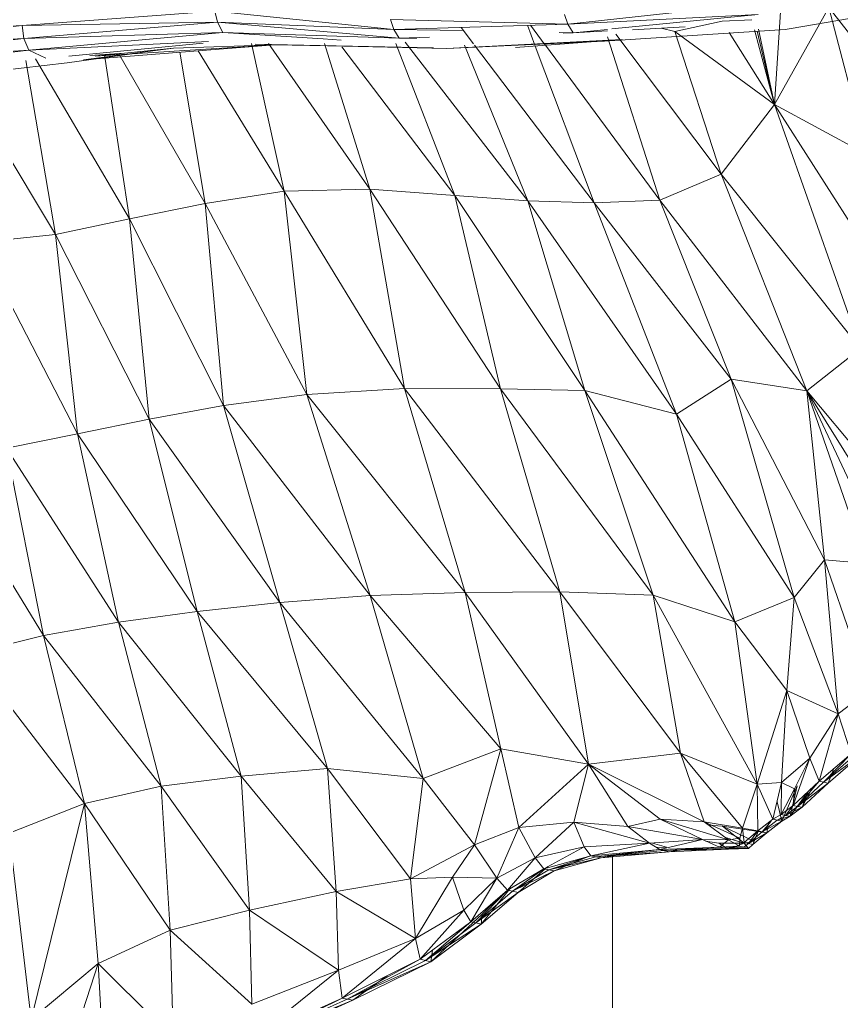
# Model space of a CAD drawing. Header units: millimetres. Extents: x -8591 to 7092, y -1621 to 14390.
# Drawn here: x -4082.4 to -3985.9, y 2464.1 to 2579.4 of the extents above; entities that cross this region are included whole.
import ezdxf

# ---------------------------------------------------------------- set-up
doc = ezdxf.new("R2010")
doc.units = ezdxf.units.MM
doc.layers.add('G-IMPT', color=8, linetype='Continuous', lineweight=9)
doc.layers.add('I-FURN', color=30, linetype='Continuous', lineweight=9)

# ---------------------------------------------------------------- blocks, each defined once
blk = doc.blocks.new('Couch_-_Soft_Bench_Berto_Salotti_9473_0001 - Couch_-_Soft_Bench_Berto_Salotti_9473_0001-449050-Begane grond')
at = {"layer": 'I-FURN'}
blk.add_line((635.44, -2275), (919.7, -2275), dxfattribs=at)
blk = doc.blocks.new('Artificial banana plant 1500mm - Family 4__C1-728657-Begane grond')
at = {"layer": 'G-IMPT'}
for p, q in [((416.68, -75.6), (394.75, -77.99)), ((416.68, -75.6), (394.75, -77.99)), ((419.03, -87.43), (425.43, -76.05)), ((419.03, -87.43), (425.43, -76.05)), ((429.92, -93.34), (425.43, -76.05)), ((429.92, -93.34), (425.43, -76.05)), ((425.43, -76.05), (439.68, -94.22)), ((425.43, -76.05), (439.68, -94.22)), ((330.63, -78.16), (353.29, -76.46)), ((330.63, -78.16), (353.29, -76.46)), ((353.58, -77.78), (353.29, -76.46)), ((353.58, -77.78), (353.29, -76.46)), ((353.29, -76.46), (374.29, -78.61)), ((353.29, -76.46), (374.29, -78.61)), ((394.37, -76.88), (394.75, -77.99)), ((394.37, -76.88), (394.75, -77.99)), ((394.75, -77.99), (417.12, -76.86)), ((394.75, -77.99), (417.12, -76.86)), ((399.92, -78.56), (417.12, -76.86)), ((399.92, -78.56), (417.12, -76.86)), ((419.03, -87.43), (419.74, -76.54)), ((419.03, -87.43), (419.74, -76.54)), ((430.48, -76.89), (420.76, -78.54)), ((430.48, -76.89), (420.76, -78.54)), ((306.93, -80.86), (330.63, -78.16)), ((306.93, -80.86), (330.63, -78.16)), ((308.16, -79.31), (330.63, -78.16)), ((308.16, -79.31), (330.63, -78.16)), ((330.63, -78.16), (353.58, -77.78)), ((330.63, -78.16), (353.58, -77.78)), ((330.84, -79.67), (330.63, -78.16)), ((330.84, -79.67), (330.63, -78.16)), ((330.84, -79.67), (353.58, -77.78)), ((330.84, -79.67), (353.58, -77.78)), ((354.2, -78.98), (353.58, -77.78)), ((354.2, -78.98), (353.58, -77.78)), ((353.58, -77.78), (374.95, -79.65)), ((353.58, -77.78), (374.95, -79.65)), ((353.58, -77.78), (374.29, -78.61)), ((353.58, -77.78), (374.29, -78.61)), ((374.29, -78.61), (373.93, -77.45)), ((374.29, -78.61), (373.93, -77.45)), ((373.93, -77.45), (394.75, -77.99)), ((373.93, -77.45), (394.75, -77.99)), ((374.29, -78.61), (394.75, -77.99)), ((374.29, -78.61), (394.75, -77.99)), ((383.67, -80.3), (382.21, -78.37)), ((383.67, -80.3), (382.21, -78.37)), ((390.88, -80.46), (390, -78.13)), ((390.88, -80.46), (390, -78.13)), ((392.11, -80.46), (390.38, -78.12)), ((392.11, -80.46), (390.38, -78.12)), ((395.4, -79), (394.75, -77.99)), ((395.4, -79), (394.75, -77.99)), ((402.36, -78.65), (408.55, -78.33)), ((402.36, -78.65), (408.55, -78.33)), ((412.9, -77.65), (407.34, -78.86)), ((412.9, -77.65), (407.34, -78.86)), ((416.36, -77.49), (412.9, -77.65)), ((416.36, -77.49), (412.9, -77.65)), ((330.84, -79.67), (354.2, -78.98)), ((330.84, -79.67), (354.2, -78.98)), ((331.43, -81.06), (354.2, -78.98)), ((331.43, -81.06), (354.2, -78.98)), ((354.2, -78.98), (365.99, -79.74)), ((354.2, -78.98), (365.99, -79.74)), ((354.2, -78.98), (374.95, -79.65)), ((354.2, -78.98), (374.95, -79.65)), ((374.95, -79.65), (374.29, -78.61)), ((374.95, -79.65), (374.29, -78.61)), ((374.29, -78.61), (382.5, -78.76)), ((374.29, -78.61), (382.5, -78.76)), ((374.95, -79.65), (378.51, -79.53)), ((374.95, -79.65), (378.51, -79.53)), ((393.73, -78.97), (395.4, -79)), ((393.73, -78.97), (395.4, -79)), ((394.21, -79.04), (395.4, -79)), ((394.21, -79.04), (395.4, -79)), ((395.4, -79), (399.42, -78.61)), ((395.4, -79), (399.42, -78.61)), ((395.4, -79), (399.42, -78.8)), ((395.4, -79), (399.42, -78.8)), ((399.06, -79.99), (420.31, -78.61)), ((399.06, -79.99), (420.31, -78.61)), ((399.42, -79.5), (405.55, -98.68)), ((399.42, -79.5), (405.55, -98.68)), ((412.77, -95.62), (400.38, -79.17)), ((412.77, -95.62), (400.38, -79.17)), ((407.34, -78.86), (405.74, -78.47)), ((407.34, -78.86), (405.74, -78.47)), ((419.03, -87.43), (407.34, -78.86)), ((419.03, -87.43), (407.34, -78.86)), ((407.34, -78.86), (412.77, -95.62)), ((407.34, -78.86), (412.77, -95.62)), ((413.73, -78.98), (419.03, -87.43)), ((413.73, -78.98), (419.03, -87.43)), ((416.67, -78.66), (419.03, -87.43)), ((416.67, -78.66), (419.03, -87.43)), ((416.99, -78.82), (419.03, -87.43)), ((416.99, -78.82), (419.03, -87.43)), ((417.17, -78.58), (419.03, -87.43)), ((417.17, -78.58), (419.03, -87.43)), ((420.31, -78.61), (420.76, -78.54)), ((420.31, -78.61), (420.76, -78.54)), ((306.93, -80.86), (330.84, -79.67)), ((306.93, -80.86), (330.84, -79.67)), ((307.18, -82.45), (330.84, -79.67)), ((307.18, -82.45), (330.84, -79.67)), ((331.43, -81.06), (330.84, -79.67)), ((331.43, -81.06), (330.84, -79.67)), ((331.43, -81.06), (352.52, -80.04)), ((331.43, -81.06), (352.52, -80.04)), ((336.1, -81.75), (351.92, -80.24)), ((336.1, -81.75), (351.92, -80.24)), ((337.84, -82.19), (360.29, -80.42)), ((337.84, -82.19), (360.29, -80.42)), ((339.22, -81.74), (360.29, -80.42)), ((339.22, -81.74), (360.29, -80.42)), ((360.29, -80.42), (348.43, -80.82)), ((360.29, -80.42), (348.43, -80.82)), ((357.58, -80.26), (361.43, -97.6)), ((357.58, -80.26), (361.43, -97.6)), ((358, -80.36), (378.95, -80.77)), ((358, -80.36), (378.95, -80.77)), ((358, -80.36), (380.51, -80.85)), ((358, -80.36), (380.51, -80.85)), ((371.47, -97.37), (359.59, -80.26)), ((371.47, -97.37), (359.59, -80.26)), ((360.29, -80.42), (378.95, -80.77)), ((360.29, -80.42), (378.95, -80.77)), ((366.01, -79.74), (368.11, -79.88)), ((366.01, -79.74), (368.11, -79.88)), ((371.47, -97.37), (366.16, -80.25)), ((371.47, -97.37), (366.16, -80.25)), ((381.47, -98.11), (368.18, -80.65)), ((381.47, -98.11), (368.18, -80.65)), ((381.47, -98.11), (374.53, -80.28)), ((381.47, -98.11), (374.53, -80.28)), ((374.95, -79.65), (377, -79.65)), ((374.95, -79.65), (377, -79.65)), ((390.04, -98.75), (375.65, -80.1)), ((390.04, -98.75), (375.65, -80.1)), ((380.51, -80.85), (401.15, -79.8)), ((380.51, -80.85), (399.06, -79.99)), ((380.51, -80.85), (399.06, -79.99)), ((390.04, -98.75), (382.63, -80.46)), ((390.04, -98.75), (382.63, -80.46)), ((397.84, -98.97), (383.79, -80.46)), ((397.84, -98.97), (383.79, -80.46)), ((401.15, -79.8), (388.6, -80.75)), ((397.84, -98.97), (390.92, -80.57)), ((397.84, -98.97), (390.92, -80.57)), ((405.55, -98.68), (392.12, -80.48)), ((405.55, -98.68), (392.12, -80.48)), ((307.18, -82.45), (331.43, -81.06)), ((307.18, -82.45), (331.43, -81.06)), ((307.82, -83.89), (331.43, -81.06)), ((307.82, -83.89), (331.43, -81.06)), ((333.41, -82.01), (331.43, -81.06)), ((333.41, -82.01), (331.43, -81.06)), ((335.92, -82.55), (344.67, -81.34)), ((335.92, -82.55), (344.67, -81.34)), ((337.84, -82.19), (348.43, -80.82)), ((337.84, -82.19), (348.43, -80.82)), ((338.58, -81.66), (342.68, -81.39)), ((338.58, -81.66), (342.68, -81.39)), ((339.22, -81.74), (348.43, -80.82)), ((339.22, -81.74), (348.43, -80.82)), ((343.26, -100.86), (340.3, -81.6)), ((343.26, -100.86), (340.3, -81.6)), ((352.15, -99.05), (341.98, -81.47)), ((352.15, -99.05), (341.98, -81.47)), ((349.15, -81.3), (352.15, -99.05)), ((349.15, -81.3), (352.15, -99.05)), ((361.43, -97.6), (351.31, -81.13)), ((361.43, -97.6), (351.31, -81.13)), ((314.58, -85.02), (335.92, -82.55)), ((314.58, -85.02), (335.92, -82.55)), ((334.56, -102.72), (331.06, -82.26)), ((334.56, -102.72), (331.06, -82.26)), ((343.26, -100.86), (332.2, -82.07)), ((343.26, -100.86), (332.2, -82.07)), ((322.86, -83.28), (334.56, -102.72)), ((322.86, -83.28), (334.56, -102.72)), ((419.03, -87.43), (412.77, -95.62)), ((419.03, -87.43), (412.77, -95.62)), ((419.03, -87.43), (429.14, -116.12)), ((419.03, -87.43), (429.14, -116.12)), ((419.03, -87.43), (437.38, -116.17)), ((419.03, -87.43), (437.38, -116.17)), ((419.03, -87.43), (429.92, -93.34)), ((419.03, -87.43), (429.92, -93.34)), ((412.77, -95.62), (405.55, -98.68)), ((412.77, -95.62), (405.55, -98.68)), ((412.77, -95.62), (429.14, -116.12)), ((412.77, -95.62), (429.14, -116.12)), ((412.77, -95.62), (422.84, -121.07)), ((412.77, -95.62), (422.84, -121.07)), ((361.43, -97.6), (352.15, -99.05)), ((361.43, -97.6), (352.15, -99.05)), ((371.47, -97.37), (361.43, -97.6)), ((371.47, -97.37), (361.43, -97.6)), ((375.55, -120.8), (361.43, -97.6)), ((375.55, -120.8), (361.43, -97.6)), ((361.43, -97.6), (364.09, -121.5)), ((361.43, -97.6), (364.09, -121.5)), ((386.83, -120.85), (371.47, -97.37)), ((386.83, -120.85), (371.47, -97.37)), ((381.47, -98.11), (371.47, -97.37)), ((381.47, -98.11), (371.47, -97.37)), ((371.47, -97.37), (375.55, -120.8)), ((371.47, -97.37), (375.55, -120.8)), ((352.15, -99.05), (343.26, -100.86)), ((352.15, -99.05), (343.26, -100.86)), ((364.09, -121.5), (352.15, -99.05)), ((364.09, -121.5), (352.15, -99.05)), ((354.31, -122.79), (352.15, -99.05)), ((354.31, -122.79), (352.15, -99.05)), ((396.77, -121.04), (381.47, -98.11)), ((396.77, -121.04), (381.47, -98.11)), ((386.83, -120.85), (381.47, -98.11)), ((386.83, -120.85), (381.47, -98.11)), ((390.04, -98.75), (381.47, -98.11)), ((390.04, -98.75), (381.47, -98.11)), ((407.51, -123.83), (390.04, -98.75)), ((407.51, -123.83), (390.04, -98.75)), ((396.77, -121.04), (390.04, -98.75)), ((396.77, -121.04), (390.04, -98.75)), ((397.84, -98.97), (390.04, -98.75)), ((397.84, -98.97), (390.04, -98.75)), ((405.55, -98.68), (397.84, -98.97)), ((405.55, -98.68), (397.84, -98.97)), ((413.93, -119.69), (397.84, -98.97)), ((413.93, -119.69), (397.84, -98.97)), ((407.51, -123.83), (397.84, -98.97)), ((407.51, -123.83), (397.84, -98.97)), ((422.84, -121.07), (405.55, -98.68)), ((422.84, -121.07), (405.55, -98.68)), ((413.93, -119.69), (405.55, -98.68)), ((413.93, -119.69), (405.55, -98.68)), ((343.26, -100.86), (334.56, -102.72)), ((343.26, -100.86), (334.56, -102.72)), ((354.31, -122.79), (343.26, -100.86)), ((354.31, -122.79), (343.26, -100.86)), ((345.56, -124.41), (343.26, -100.86)), ((345.56, -124.41), (343.26, -100.86)), ((325.53, -103.67), (334.56, -102.72)), ((325.53, -103.67), (334.56, -102.72)), ((337.15, -126.14), (325.53, -103.67)), ((337.15, -126.14), (325.53, -103.67)), ((345.56, -124.41), (334.56, -102.72)), ((345.56, -124.41), (334.56, -102.72)), ((337.15, -126.14), (334.56, -102.72)), ((337.15, -126.14), (334.56, -102.72)), ((429.14, -116.12), (422.84, -121.07)), ((429.14, -116.12), (422.84, -121.07)), ((413.93, -119.69), (407.51, -123.83)), ((413.93, -119.69), (407.51, -123.83)), ((424.9, -140.95), (413.93, -119.69)), ((424.9, -140.95), (413.93, -119.69)), ((421.33, -145.34), (413.93, -119.69)), ((421.33, -145.34), (413.93, -119.69)), ((422.84, -121.07), (413.93, -119.69)), ((422.84, -121.07), (413.93, -119.69)), ((375.55, -120.8), (364.09, -121.5)), ((375.55, -120.8), (364.09, -121.5)), ((386.83, -120.85), (375.55, -120.8)), ((386.83, -120.85), (375.55, -120.8)), ((393.83, -144.71), (375.55, -120.8)), ((393.83, -144.71), (375.55, -120.8)), ((375.55, -120.8), (382.69, -144.78)), ((375.55, -120.8), (382.69, -144.78)), ((404.77, -145.09), (386.83, -120.85)), ((404.77, -145.09), (386.83, -120.85)), ((396.77, -121.04), (386.83, -120.85)), ((396.77, -121.04), (386.83, -120.85)), ((386.83, -120.85), (393.83, -144.71)), ((386.83, -120.85), (393.83, -144.71)), ((414.36, -148.2), (396.77, -121.04)), ((414.36, -148.2), (396.77, -121.04)), ((404.77, -145.09), (396.77, -121.04)), ((404.77, -145.09), (396.77, -121.04)), ((407.51, -123.83), (396.77, -121.04)), ((407.51, -123.83), (396.77, -121.04)), ((438.58, -139.99), (422.84, -121.07)), ((438.58, -139.99), (422.84, -121.07)), ((434.62, -140), (422.84, -121.07)), ((434.62, -140), (422.84, -121.07)), ((434.02, -144.89), (422.84, -121.07)), ((434.02, -144.89), (422.84, -121.07)), ((429.86, -141.36), (422.84, -121.07)), ((429.86, -141.36), (422.84, -121.07)), ((424.9, -140.95), (422.84, -121.07)), ((424.9, -140.95), (422.84, -121.07)), ((364.09, -121.5), (354.31, -122.79)), ((364.09, -121.5), (354.31, -122.79)), ((382.69, -144.78), (364.09, -121.5)), ((382.69, -144.78), (364.09, -121.5)), ((371.51, -145.12), (364.09, -121.5)), ((371.51, -145.12), (364.09, -121.5)), ((354.31, -122.79), (345.56, -124.41)), ((354.31, -122.79), (345.56, -124.41)), ((371.51, -145.12), (354.31, -122.79)), ((371.51, -145.12), (354.31, -122.79)), ((360.9, -145.93), (354.31, -122.79)), ((360.9, -145.93), (354.31, -122.79)), ((345.56, -124.41), (337.15, -126.14)), ((345.56, -124.41), (337.15, -126.14)), ((360.9, -145.93), (345.56, -124.41)), ((360.9, -145.93), (345.56, -124.41)), ((351.18, -147.02), (345.56, -124.41)), ((351.18, -147.02), (345.56, -124.41)), ((421.33, -145.34), (407.51, -123.83)), ((421.33, -145.34), (407.51, -123.83)), ((414.36, -148.2), (407.51, -123.83)), ((414.36, -148.2), (407.51, -123.83)), ((337.15, -126.14), (328.81, -127.8)), ((337.15, -126.14), (328.81, -127.8)), ((351.18, -147.02), (337.15, -126.14)), ((351.18, -147.02), (337.15, -126.14)), ((341.97, -148.25), (337.15, -126.14)), ((341.97, -148.25), (337.15, -126.14)), ((341.97, -148.25), (328.81, -127.8)), ((341.97, -148.25), (328.81, -127.8)), ((333.13, -149.84), (328.81, -127.8)), ((333.13, -149.84), (328.81, -127.8)), ((333.13, -149.84), (320.53, -129.16)), ((333.13, -149.84), (320.53, -129.16)), ((424.9, -140.95), (421.33, -145.34)), ((424.9, -140.95), (421.33, -145.34)), ((430.18, -156.23), (424.9, -140.95)), ((430.18, -156.23), (424.9, -140.95)), ((426.51, -159.02), (424.9, -140.95)), ((426.51, -159.02), (424.9, -140.95)), ((429.86, -141.36), (424.9, -140.95)), ((429.86, -141.36), (424.9, -140.95)), ((371.51, -145.12), (360.9, -145.93)), ((371.51, -145.12), (360.9, -145.93)), ((382.69, -144.78), (371.51, -145.12)), ((382.69, -144.78), (371.51, -145.12)), ((386.9, -163.12), (371.51, -145.12)), ((386.9, -163.12), (371.51, -145.12)), ((377.75, -166.64), (371.51, -145.12)), ((377.75, -166.64), (371.51, -145.12)), ((393.83, -144.71), (382.69, -144.78)), ((393.83, -144.71), (382.69, -144.78)), ((397.19, -164.94), (382.69, -144.78)), ((397.19, -164.94), (382.69, -144.78)), ((386.9, -163.12), (382.69, -144.78)), ((386.9, -163.12), (382.69, -144.78)), ((404.77, -145.09), (393.83, -144.71)), ((404.77, -145.09), (393.83, -144.71)), ((408.01, -163.64), (393.83, -144.71)), ((408.01, -163.64), (393.83, -144.71)), ((393.83, -144.71), (397.19, -164.94)), ((393.83, -144.71), (397.19, -164.94)), ((416.99, -167.29), (404.77, -145.09)), ((416.99, -167.29), (404.77, -145.09)), ((414.36, -148.2), (404.77, -145.09)), ((414.36, -148.2), (404.77, -145.09)), ((404.77, -145.09), (408.01, -163.64)), ((404.77, -145.09), (408.01, -163.64)), ((360.9, -145.93), (351.18, -147.02)), ((360.9, -145.93), (351.18, -147.02)), ((377.75, -166.64), (360.9, -145.93)), ((377.75, -166.64), (360.9, -145.93)), ((366.52, -165.44), (360.9, -145.93)), ((366.52, -165.44), (360.9, -145.93)), ((421.33, -145.34), (414.36, -148.2)), ((421.33, -145.34), (414.36, -148.2)), ((421.33, -145.34), (420.49, -156.27)), ((421.33, -145.34), (420.49, -156.27)), ((426.51, -159.02), (421.33, -145.34)), ((426.51, -159.02), (421.33, -145.34)), ((351.18, -147.02), (341.97, -148.25)), ((351.18, -147.02), (341.97, -148.25)), ((366.52, -165.44), (351.18, -147.02)), ((366.52, -165.44), (351.18, -147.02)), ((356.37, -166.35), (351.18, -147.02)), ((356.37, -166.35), (351.18, -147.02)), ((341.97, -148.25), (333.13, -149.84)), ((341.97, -148.25), (333.13, -149.84)), ((356.37, -166.35), (341.97, -148.25)), ((356.37, -166.35), (341.97, -148.25)), ((346.96, -167.53), (341.97, -148.25)), ((346.96, -167.53), (341.97, -148.25)), ((416.99, -167.29), (414.36, -148.2)), ((416.99, -167.29), (414.36, -148.2)), ((420.49, -156.27), (414.36, -148.2)), ((420.49, -156.27), (414.36, -148.2)), ((333.13, -149.84), (324.47, -152)), ((333.13, -149.84), (324.47, -152)), ((346.96, -167.53), (333.13, -149.84)), ((346.96, -167.53), (333.13, -149.84)), ((337.96, -169.57), (333.13, -149.84)), ((337.96, -169.57), (333.13, -149.84)), ((337.96, -169.57), (324.47, -152)), ((337.96, -169.57), (324.47, -152)), ((416.99, -167.29), (420.49, -156.27)), ((416.99, -167.29), (420.49, -156.27)), ((419.88, -167.11), (420.49, -156.27)), ((419.88, -167.11), (420.49, -156.27)), ((426.51, -159.02), (420.49, -156.27)), ((426.51, -159.02), (420.49, -156.27)), ((423.2, -164.22), (420.49, -156.27)), ((423.2, -164.22), (420.49, -156.27)), ((430.18, -156.23), (426.51, -159.02)), ((430.18, -156.23), (426.51, -159.02)), ((426.51, -159.02), (423.2, -164.22)), ((426.51, -159.02), (423.2, -164.22)), ((424.29, -166.95), (426.51, -159.02)), ((424.29, -166.95), (426.51, -159.02)), ((428.04, -163.71), (426.51, -159.02)), ((428.04, -163.71), (426.51, -159.02)), ((386.9, -163.12), (377.75, -166.64)), ((386.9, -163.12), (377.75, -166.64)), ((383.79, -174.42), (386.9, -163.12)), ((383.79, -174.42), (386.9, -163.12)), ((388.98, -172.37), (386.9, -163.12)), ((388.98, -172.37), (386.9, -163.12)), ((397.19, -164.94), (386.9, -163.12)), ((397.19, -164.94), (386.9, -163.12)), ((408.01, -163.64), (397.19, -164.94)), ((408.01, -163.64), (397.19, -164.94)), ((416.99, -167.29), (408.01, -163.64)), ((416.99, -167.29), (408.01, -163.64)), ((415.27, -172.47), (408.01, -163.64)), ((415.27, -172.47), (408.01, -163.64)), ((408.01, -163.64), (410.76, -171.73)), ((408.01, -163.64), (410.76, -171.73)), ((428.04, -163.71), (424.29, -166.95)), ((428.04, -163.71), (424.29, -166.95)), ((428.04, -163.71), (424.8, -167.05)), ((428.04, -163.71), (424.8, -167.05)), ((423.2, -164.22), (419.88, -167.11)), ((423.2, -164.22), (419.88, -167.11)), ((421.25, -169.8), (423.2, -164.22)), ((421.25, -169.8), (423.2, -164.22)), ((423.2, -164.22), (421.37, -167.83)), ((423.2, -164.22), (421.37, -167.83)), ((424.29, -166.95), (423.2, -164.22)), ((424.29, -166.95), (423.2, -164.22)), ((428.56, -163.81), (424.8, -167.05)), ((424.8, -167.05), (428.56, -163.81)), ((424.8, -167.05), (429.11, -163.93)), ((424.8, -167.05), (429.11, -163.93)), ((425.35, -167.16), (429.11, -163.93)), ((425.35, -167.16), (429.11, -163.93)), ((366.52, -165.44), (356.37, -166.35)), ((366.52, -165.44), (356.37, -166.35)), ((376.28, -178.43), (366.52, -165.44)), ((376.28, -178.43), (366.52, -165.44)), ((367.52, -179.89), (366.52, -165.44)), ((367.52, -179.89), (366.52, -165.44)), ((377.75, -166.64), (366.52, -165.44)), ((377.75, -166.64), (366.52, -165.44)), ((388.98, -172.37), (397.19, -164.94)), ((388.98, -172.37), (397.19, -164.94)), ((395.45, -171.74), (397.19, -164.94)), ((395.45, -171.74), (397.19, -164.94)), ((410.76, -171.73), (397.19, -164.94)), ((410.76, -171.73), (397.19, -164.94)), ((405.6, -171.39), (397.19, -164.94)), ((405.6, -171.39), (397.19, -164.94)), ((401.82, -172.27), (397.19, -164.94)), ((401.82, -172.27), (397.19, -164.94)), ((425.35, -167.16), (426.02, -165.45)), ((425.35, -167.16), (426.02, -165.45)), ((356.37, -166.35), (346.96, -167.53)), ((356.37, -166.35), (346.96, -167.53)), ((367.52, -179.89), (356.37, -166.35)), ((367.52, -179.89), (356.37, -166.35)), ((357.33, -182.08), (356.37, -166.35)), ((357.33, -182.08), (356.37, -166.35)), ((376.28, -178.43), (377.75, -166.64)), ((376.28, -178.43), (377.75, -166.64)), ((383.79, -174.42), (377.75, -166.64)), ((383.79, -174.42), (377.75, -166.64)), ((419.88, -167.11), (416.99, -167.29)), ((419.88, -167.11), (416.99, -167.29)), ((418.85, -171.4), (419.88, -167.11)), ((418.85, -171.4), (419.88, -167.11)), ((419.83, -170.85), (419.88, -167.11)), ((419.83, -170.85), (419.88, -167.11)), ((421.37, -167.83), (419.88, -167.11)), ((421.37, -167.83), (419.88, -167.11)), ((424.29, -166.95), (421.25, -169.8)), ((424.29, -166.95), (421.25, -169.8)), ((424.29, -166.95), (421.75, -169.9)), ((424.29, -166.95), (421.75, -169.9)), ((424.8, -167.05), (421.75, -169.9)), ((421.75, -169.9), (424.8, -167.05)), ((421.75, -169.9), (425.35, -167.16)), ((421.75, -169.9), (425.35, -167.16)), ((422.3, -170.01), (425.35, -167.16)), ((422.3, -170.01), (425.35, -167.16)), ((424.8, -167.05), (424.29, -166.95)), ((424.8, -167.05), (424.29, -166.95)), ((425.35, -167.16), (424.8, -167.05)), ((425.35, -167.16), (424.8, -167.05)), ((346.96, -167.53), (337.96, -169.57)), ((346.96, -167.53), (337.96, -169.57)), ((357.33, -182.08), (346.96, -167.53)), ((357.33, -182.08), (346.96, -167.53)), ((348.04, -184.43), (346.96, -167.53)), ((348.04, -184.43), (346.96, -167.53)), ((416.99, -167.29), (415.27, -172.47)), ((416.99, -167.29), (415.27, -172.47)), ((418.85, -171.4), (416.99, -167.29)), ((418.85, -171.4), (416.99, -167.29)), ((417.09, -172.78), (416.99, -167.29)), ((417.09, -172.78), (416.99, -167.29)), ((419.83, -170.85), (421.37, -167.83)), ((419.83, -170.85), (421.37, -167.83)), ((419.9, -171.62), (421.72, -167.49)), ((419.9, -171.62), (421.72, -167.49)), ((420.88, -171.07), (421.72, -167.49)), ((420.88, -171.07), (421.72, -167.49)), ((420.88, -171.07), (423.01, -168.17)), ((420.88, -171.07), (423.01, -168.17)), ((421.25, -169.8), (421.37, -167.83)), ((421.25, -169.8), (421.37, -167.83)), ((422.3, -170.01), (423.48, -167.71)), ((422.3, -170.01), (423.48, -167.71)), ((422.3, -170.01), (423.01, -168.17)), ((422.3, -170.01), (423.01, -168.17)), ((419.9, -171.62), (419.34, -169.35)), ((419.9, -171.62), (419.34, -169.35)), ((337.96, -169.57), (329.12, -173.03)), ((337.96, -169.57), (329.12, -173.03)), ((331.68, -194.94), (337.96, -169.57)), ((331.68, -194.94), (337.96, -169.57)), ((348.04, -184.43), (337.96, -169.57)), ((348.04, -184.43), (337.96, -169.57)), ((339.58, -188.37), (337.96, -169.57)), ((339.58, -188.37), (337.96, -169.57)), ((421.25, -169.8), (419.83, -170.85)), ((421.25, -169.8), (419.83, -170.85)), ((421.25, -169.8), (420.33, -170.96)), ((421.25, -169.8), (420.33, -170.96)), ((421.75, -169.9), (420.33, -170.96)), ((420.33, -170.96), (421.75, -169.9)), ((420.33, -170.96), (422.3, -170.01)), ((420.33, -170.96), (422.3, -170.01)), ((420.88, -171.07), (422.3, -170.01)), ((420.88, -171.07), (422.3, -170.01)), ((421.75, -169.9), (421.25, -169.8)), ((421.75, -169.9), (421.25, -169.8)), ((422.3, -170.01), (421.75, -169.9)), ((422.3, -170.01), (421.75, -169.9)), ((395.45, -171.74), (388.98, -172.37)), ((395.45, -171.74), (388.98, -172.37)), ((390.92, -175.94), (395.45, -171.74)), ((390.92, -175.94), (395.45, -171.74)), ((404.35, -174.24), (395.45, -171.74)), ((404.35, -174.24), (395.45, -171.74)), ((396.69, -174.65), (395.45, -171.74)), ((396.69, -174.65), (395.45, -171.74)), ((401.82, -172.27), (395.45, -171.74)), ((401.82, -172.27), (395.45, -171.74)), ((405.6, -171.39), (401.82, -172.27)), ((405.6, -171.39), (401.82, -172.27)), ((413.65, -173.83), (405.6, -171.39)), ((413.65, -173.83), (405.6, -171.39)), ((410.59, -173.81), (405.6, -171.39)), ((410.59, -173.81), (405.6, -171.39)), ((410.76, -171.73), (405.6, -171.39)), ((410.76, -171.73), (405.6, -171.39)), ((415.27, -172.47), (410.76, -171.73)), ((415.27, -172.47), (410.76, -171.73)), ((414.98, -173.62), (410.76, -171.73)), ((414.98, -173.62), (410.76, -171.73)), ((413.65, -173.83), (410.76, -171.73)), ((413.65, -173.83), (410.76, -171.73)), ((418.85, -171.4), (417.09, -172.78)), ((418.85, -171.4), (417.09, -172.78)), ((419.36, -171.51), (417.6, -172.89)), ((417.6, -172.89), (419.36, -171.51)), ((417.6, -172.89), (419.9, -171.62)), ((417.6, -172.89), (419.9, -171.62)), ((418.65, -171.65), (417.6, -172.89)), ((418.65, -171.65), (417.6, -172.89)), ((418.14, -173.01), (419.9, -171.62)), ((418.14, -173.01), (419.9, -171.62)), ((418.14, -173.01), (418.32, -171.82)), ((418.14, -173.01), (418.32, -171.82)), ((419.83, -170.85), (418.85, -171.4)), ((419.83, -170.85), (418.85, -171.4)), ((419.36, -171.51), (418.85, -171.4)), ((419.36, -171.51), (418.85, -171.4)), ((420.33, -170.96), (419.36, -171.51)), ((419.36, -171.51), (420.33, -170.96)), ((419.36, -171.51), (420.88, -171.07)), ((419.36, -171.51), (420.88, -171.07)), ((419.9, -171.62), (419.36, -171.51)), ((419.9, -171.62), (419.36, -171.51)), ((420.33, -170.96), (419.83, -170.85)), ((420.33, -170.96), (419.83, -170.85)), ((419.9, -171.62), (420.88, -171.07)), ((419.9, -171.62), (420.88, -171.07)), ((420.88, -171.07), (420.33, -170.96)), ((420.88, -171.07), (420.33, -170.96)), ((388.98, -172.37), (383.79, -174.42)), ((388.98, -172.37), (383.79, -174.42)), ((386.42, -178.34), (388.98, -172.37)), ((386.42, -178.34), (388.98, -172.37)), ((390.92, -175.94), (388.98, -172.37)), ((390.92, -175.94), (388.98, -172.37)), ((410.59, -173.81), (401.82, -172.27)), ((410.59, -173.81), (401.82, -172.27)), ((404.35, -174.24), (401.82, -172.27)), ((404.35, -174.24), (401.82, -172.27)), ((411.28, -172.11), (412.93, -172.21)), ((411.28, -172.11), (412.93, -172.21)), ((415.49, -174.24), (412.93, -172.21)), ((415.49, -174.24), (412.93, -172.21)), ((416.6, -173.98), (412.93, -172.21)), ((416.6, -173.98), (412.93, -172.21)), ((417.11, -172.87), (412.93, -172.21)), ((417.11, -172.87), (412.93, -172.21)), ((415.27, -172.47), (414.98, -173.62)), ((415.27, -172.47), (414.98, -173.62)), ((417.09, -172.78), (415.27, -172.47)), ((417.09, -172.78), (415.27, -172.47)), ((415.48, -174.14), (415.27, -172.47)), ((415.48, -174.14), (415.27, -172.47)), ((417.09, -172.78), (415.48, -174.14)), ((417.09, -172.78), (415.48, -174.14)), ((417.09, -172.78), (415.97, -174.25)), ((417.09, -172.78), (415.97, -174.25)), ((417.6, -172.89), (415.97, -174.25)), ((415.97, -174.25), (417.6, -172.89)), ((415.97, -174.25), (418.14, -173.01)), ((415.97, -174.25), (418.14, -173.01)), ((416.51, -174.37), (417.11, -172.87)), ((416.51, -174.37), (417.11, -172.87)), ((416.51, -174.37), (418.14, -173.01)), ((416.51, -174.37), (418.14, -173.01)), ((416.6, -173.98), (417.11, -172.87)), ((416.6, -173.98), (417.11, -172.87)), ((417.6, -172.89), (417.09, -172.78)), ((417.6, -172.89), (417.09, -172.78)), ((418.14, -173.01), (417.11, -172.87)), ((418.14, -173.01), (417.11, -172.87)), ((418.14, -173.01), (417.6, -172.89)), ((418.14, -173.01), (417.6, -172.89)), ((331.68, -194.94), (329.12, -173.03)), ((331.68, -194.94), (329.12, -173.03)), ((410.59, -173.81), (404.35, -174.24)), ((410.59, -173.81), (404.35, -174.24)), ((405.55, -174.98), (410.59, -173.81)), ((405.55, -174.98), (410.59, -173.81)), ((412.58, -174.69), (410.59, -173.81)), ((412.58, -174.69), (410.59, -173.81)), ((413.65, -173.83), (410.59, -173.81)), ((413.65, -173.83), (410.59, -173.81)), ((412.48, -174.24), (410.95, -173.97)), ((412.48, -174.24), (410.95, -173.97)), ((412.58, -174.69), (413.65, -173.83)), ((412.58, -174.69), (413.65, -173.83)), ((415.49, -174.24), (413.29, -173.56)), ((415.49, -174.24), (413.29, -173.56)), ((414.98, -173.62), (413.65, -173.83)), ((414.98, -173.62), (413.65, -173.83)), ((414.93, -174.59), (413.65, -173.83)), ((414.93, -174.59), (413.65, -173.83)), ((414.93, -174.59), (414.98, -173.62)), ((414.93, -174.59), (414.98, -173.62)), ((415.97, -174.25), (415.48, -174.14)), ((415.97, -174.25), (415.48, -174.14)), ((415.49, -174.24), (416.6, -173.98)), ((415.49, -174.24), (416.6, -173.98)), ((383.79, -174.42), (376.28, -178.43)), ((383.79, -174.42), (376.28, -178.43)), ((383.79, -174.42), (381.19, -178.22)), ((383.79, -174.42), (381.19, -178.22)), ((386.42, -178.34), (383.79, -174.42)), ((386.42, -178.34), (383.79, -174.42)), ((396.69, -174.65), (390.92, -175.94)), ((396.69, -174.65), (390.92, -175.94)), ((391.94, -177.22), (396.69, -174.65)), ((391.94, -177.22), (396.69, -174.65)), ((404.35, -174.24), (396.69, -174.65)), ((404.35, -174.24), (396.69, -174.65)), ((397.47, -175.71), (396.69, -174.65)), ((397.47, -175.71), (396.69, -174.65)), ((397.47, -175.71), (404.35, -174.24)), ((397.47, -175.71), (404.35, -174.24)), ((405.55, -174.98), (397.47, -175.71)), ((405.55, -174.98), (397.47, -175.71)), ((405.55, -174.98), (398.04, -175.83)), ((405.55, -174.98), (398.04, -175.83)), ((406.09, -175.1), (398.04, -175.83)), ((398.04, -175.83), (406.09, -175.1)), ((398.04, -175.83), (406.67, -175.23)), ((398.04, -175.83), (406.67, -175.23)), ((398.66, -175.96), (403.45, -175.17)), ((398.66, -175.96), (403.45, -175.17)), ((398.66, -175.96), (406.67, -175.23)), ((398.66, -175.96), (406.67, -175.23)), ((405.55, -174.98), (404.35, -174.24)), ((405.55, -174.98), (404.35, -174.24)), ((406.34, -174.69), (404.71, -174.22)), ((406.34, -174.69), (404.71, -174.22)), ((405.18, -174.75), (406.34, -174.69)), ((405.18, -174.75), (406.34, -174.69)), ((412.58, -174.69), (405.55, -174.98)), ((412.58, -174.69), (405.55, -174.98)), ((406.09, -175.1), (405.55, -174.98)), ((406.09, -175.1), (405.55, -174.98)), ((412.58, -174.69), (406.09, -175.1)), ((412.58, -174.69), (406.09, -175.1)), ((413.09, -174.81), (406.09, -175.1)), ((406.09, -175.1), (413.09, -174.81)), ((406.09, -175.1), (413.64, -174.93)), ((406.09, -175.1), (413.64, -174.93)), ((406.67, -175.23), (406.09, -175.1)), ((406.67, -175.23), (406.09, -175.1)), ((406.67, -175.23), (408.97, -174.84)), ((406.67, -175.23), (408.97, -174.84)), ((406.67, -175.23), (413.64, -174.93)), ((406.67, -175.23), (413.64, -174.93)), ((413.64, -174.93), (412.48, -174.24)), ((413.64, -174.93), (412.48, -174.24)), ((412.48, -174.24), (415.49, -174.24)), ((412.48, -174.24), (415.49, -174.24)), ((414.93, -174.59), (412.58, -174.69)), ((414.93, -174.59), (412.58, -174.69)), ((413.09, -174.81), (412.58, -174.69)), ((413.09, -174.81), (412.58, -174.69)), ((414.93, -174.59), (413.09, -174.81)), ((414.93, -174.59), (413.09, -174.81)), ((415.43, -174.71), (413.09, -174.81)), ((413.09, -174.81), (415.43, -174.71)), ((413.64, -174.93), (413.09, -174.81)), ((413.64, -174.93), (413.09, -174.81)), ((413.09, -174.81), (415.97, -174.83)), ((413.09, -174.81), (415.97, -174.83)), ((413.64, -174.93), (415.49, -174.24)), ((413.64, -174.93), (415.49, -174.24)), ((413.64, -174.93), (415.97, -174.83)), ((413.64, -174.93), (415.97, -174.83)), ((415.43, -174.71), (414.93, -174.59)), ((415.43, -174.71), (414.93, -174.59)), ((415.97, -174.25), (415.43, -174.71)), ((415.43, -174.71), (415.97, -174.25)), ((415.97, -174.83), (415.43, -174.71)), ((415.97, -174.83), (415.43, -174.71)), ((415.97, -174.83), (415.49, -174.24)), ((415.97, -174.83), (415.49, -174.24)), ((416.51, -174.37), (415.97, -174.25)), ((416.51, -174.37), (415.97, -174.25)), ((415.97, -174.83), (416.51, -174.37)), ((415.97, -174.83), (416.51, -174.37)), ((390.92, -175.94), (386.42, -178.34)), ((390.92, -175.94), (386.42, -178.34)), ((387.67, -179.75), (390.92, -175.94)), ((387.67, -179.75), (390.92, -175.94)), ((391.94, -177.22), (390.92, -175.94)), ((391.94, -177.22), (390.92, -175.94)), ((397.47, -175.71), (391.94, -177.22)), ((397.47, -175.71), (391.94, -177.22)), ((397.47, -175.71), (392.53, -177.35)), ((397.47, -175.71), (392.53, -177.35)), ((398.04, -175.83), (392.53, -177.35)), ((392.53, -177.35), (398.04, -175.83)), ((392.53, -177.35), (398.66, -175.96)), ((392.53, -177.35), (398.66, -175.96)), ((393.16, -177.48), (397.47, -175.66)), ((393.16, -177.48), (397.47, -175.66)), ((393.16, -177.48), (398.66, -175.96)), ((393.16, -177.48), (398.66, -175.96)), ((398.04, -175.83), (397.47, -175.71)), ((398.04, -175.83), (397.47, -175.71)), ((398.66, -175.96), (398.04, -175.83)), ((398.66, -175.96), (398.04, -175.83)), ((391.94, -177.22), (387.67, -179.75)), ((391.94, -177.22), (387.67, -179.75)), ((391.94, -177.22), (388.26, -179.88)), ((391.94, -177.22), (388.26, -179.88)), ((392.53, -177.35), (388.26, -179.88)), ((388.26, -179.88), (392.53, -177.35)), ((388.26, -179.88), (393.16, -177.48)), ((388.26, -179.88), (393.16, -177.48)), ((388.9, -180.01), (392.39, -176.98)), ((388.9, -180.01), (392.39, -176.98)), ((388.9, -180.01), (393.16, -177.48)), ((388.9, -180.01), (393.16, -177.48)), ((392.53, -177.35), (391.94, -177.22)), ((392.53, -177.35), (391.94, -177.22)), ((393.16, -177.48), (392.53, -177.35)), ((393.16, -177.48), (392.53, -177.35)), ((376.28, -178.43), (367.52, -179.89)), ((376.28, -178.43), (367.52, -179.89)), ((381.19, -178.22), (376.28, -178.43)), ((381.19, -178.22), (376.28, -178.43)), ((376.87, -185.41), (376.28, -178.43)), ((376.87, -185.41), (376.28, -178.43)), ((376.87, -185.41), (381.19, -178.22)), ((376.87, -185.41), (381.19, -178.22)), ((386.42, -178.34), (381.19, -178.22)), ((386.42, -178.34), (381.19, -178.22)), ((382.54, -182.08), (381.19, -178.22)), ((382.54, -182.08), (381.19, -178.22)), ((386.42, -178.34), (382.54, -182.08)), ((386.42, -178.34), (382.54, -182.08)), ((383.36, -183.47), (386.42, -178.34)), ((383.36, -183.47), (386.42, -178.34)), ((387.67, -179.75), (386.42, -178.34)), ((387.67, -179.75), (386.42, -178.34)), ((367.52, -179.89), (357.33, -182.08)), ((367.52, -179.89), (357.33, -182.08)), ((376.87, -185.41), (367.52, -179.89)), ((376.87, -185.41), (367.52, -179.89)), ((367.81, -189.16), (367.52, -179.89)), ((367.81, -189.16), (367.52, -179.89)), ((387.67, -179.75), (383.36, -183.47)), ((387.67, -179.75), (383.36, -183.47)), ((387.67, -179.75), (383.95, -183.6)), ((387.67, -179.75), (383.95, -183.6)), ((388.26, -179.88), (383.95, -183.6)), ((383.95, -183.6), (388.26, -179.88)), ((384.59, -183.74), (387.93, -179.59)), ((384.59, -183.74), (387.93, -179.59)), ((388.26, -179.88), (387.67, -179.75)), ((388.26, -179.88), (387.67, -179.75)), ((388.9, -180.01), (388.26, -179.88)), ((388.9, -180.01), (388.26, -179.88)), ((383.95, -183.6), (388.9, -180.01)), ((383.95, -183.6), (388.9, -180.01)), ((384.59, -183.74), (388.9, -180.01)), ((384.59, -183.74), (388.9, -180.01)), ((384.68, -182.56), (386.94, -180.38)), ((384.68, -182.56), (386.94, -180.38)), ((357.33, -182.08), (348.04, -184.43)), ((357.33, -182.08), (348.04, -184.43)), ((367.81, -189.16), (357.33, -182.08)), ((367.81, -189.16), (357.33, -182.08)), ((357.61, -193.15), (357.33, -182.08)), ((357.61, -193.15), (357.33, -182.08)), ((382.54, -182.08), (376.87, -185.41)), ((382.54, -182.08), (376.87, -185.41)), ((377.42, -187.87), (382.54, -182.08)), ((377.42, -187.87), (382.54, -182.08)), ((383.36, -183.47), (382.54, -182.08)), ((383.36, -183.47), (382.54, -182.08)), ((378.65, -188.15), (384.68, -182.56)), ((378.65, -188.15), (384.68, -182.56)), ((384.59, -183.74), (384.68, -182.56)), ((384.59, -183.74), (384.68, -182.56)), ((348.04, -184.43), (339.58, -188.37)), ((348.04, -184.43), (339.58, -188.37)), ((357.61, -193.15), (348.04, -184.43)), ((357.61, -193.15), (348.04, -184.43)), ((348.39, -197.11), (348.04, -184.43)), ((348.39, -197.11), (348.04, -184.43)), ((383.36, -183.47), (377.42, -187.87)), ((383.36, -183.47), (377.42, -187.87)), ((383.36, -183.47), (378.01, -188)), ((383.36, -183.47), (378.01, -188)), ((383.95, -183.6), (378.01, -188)), ((378.01, -188), (383.95, -183.6)), ((378.01, -188), (384.59, -183.74)), ((378.01, -188), (384.59, -183.74)), ((378.65, -188.15), (384.59, -183.74)), ((378.65, -188.15), (384.59, -183.74)), ((383.95, -183.6), (383.36, -183.47)), ((383.95, -183.6), (383.36, -183.47)), ((384.59, -183.74), (383.95, -183.6)), ((384.59, -183.74), (383.95, -183.6)), ((376.87, -185.41), (367.81, -189.16)), ((376.87, -185.41), (367.81, -189.16)), ((368.24, -192.42), (376.87, -185.41)), ((368.24, -192.42), (376.87, -185.41)), ((377.42, -187.87), (376.87, -185.41)), ((377.42, -187.87), (376.87, -185.41)), ((378.65, -188.15), (378.87, -186.8)), ((378.65, -188.15), (378.87, -186.8)), ((377.42, -187.87), (368.24, -192.42)), ((377.42, -187.87), (368.24, -192.42)), ((377.42, -187.87), (368.84, -192.55)), ((377.42, -187.87), (368.84, -192.55)), ((378.01, -188), (368.84, -192.55)), ((368.84, -192.55), (378.01, -188)), ((378.01, -188), (377.42, -187.87)), ((378.01, -188), (377.42, -187.87)), ((378.65, -188.15), (378.01, -188)), ((378.65, -188.15), (378.01, -188)), ((339.58, -188.37), (331.68, -194.94)), ((339.58, -188.37), (331.68, -194.94)), ((333.85, -205.88), (339.58, -188.37)), ((333.85, -205.88), (339.58, -188.37)), ((348.39, -197.11), (339.58, -188.37)), ((348.39, -197.11), (339.58, -188.37)), ((340.25, -201.34), (339.58, -188.37)), ((340.25, -201.34), (339.58, -188.37)), ((367.81, -189.16), (357.61, -193.15)), ((367.81, -189.16), (357.61, -193.15)), ((358.01, -197.04), (367.81, -189.16)), ((358.01, -197.04), (367.81, -189.16)), ((368.24, -192.42), (367.81, -189.16)), ((368.24, -192.42), (367.81, -189.16)), ((368.84, -192.55), (378.65, -188.15)), ((368.84, -192.55), (378.65, -188.15)), ((369.48, -192.68), (378.65, -188.15)), ((369.48, -192.68), (378.65, -188.15)), ((369.48, -192.68), (373.53, -189.8)), ((369.48, -192.68), (373.53, -189.8)), ((368.24, -192.42), (358.01, -197.04)), ((368.24, -192.42), (358.01, -197.04)), ((368.24, -192.42), (358.62, -197.15)), ((368.24, -192.42), (358.62, -197.15)), ((368.84, -192.55), (358.62, -197.15)), ((358.62, -197.15), (368.84, -192.55)), ((368.84, -192.55), (368.24, -192.42)), ((368.84, -192.55), (368.24, -192.42)), ((369.48, -192.68), (368.84, -192.55)), ((369.48, -192.68), (368.84, -192.55)), ((358.62, -197.15), (369.48, -192.68)), ((358.62, -197.15), (369.48, -192.68)), ((359.26, -197.28), (369.48, -192.68)), ((359.26, -197.28), (369.48, -192.68))]:
    blk.add_line(p, q, dxfattribs=at)
blk = doc.blocks.new('Artificial banana plant 1500mm - Family 4__C2-728658-Begane grond')
blk.add_blockref('Artificial banana plant 1500mm - Family 4__C1-728657-Begane grond', (0, 0))
blk = doc.blocks.new('Artificial banana plant 1500mm - Family 4-728656-Begane grond')
blk.add_blockref('Artificial banana plant 1500mm - Family 4__C2-728658-Begane grond', (0, 0))
blk = doc.blocks.new('Artificial banana plant 1500mm - Ny märkning-728662-Begane grond')
blk.add_blockref('Artificial banana plant 1500mm - Family 4-728656-Begane grond', (0, 0))

msp = doc.modelspace()

# ---------------------------------------------------------------- block references
at = {"layer": 'I-FURN', "rotation": 269.9999999999997}
msp.add_blockref('Couch_-_Soft_Bench_Berto_Salotti_9473_0001 - Couch_-_Soft_Bench_Berto_Salotti_9473_0001-449050-Begane grond', (-1737.76, 3116.58), dxfattribs=at)
at = {"layer": 'I-FURN'}
msp.add_blockref('Artificial banana plant 1500mm - Ny märkning-728662-Begane grond', (-4412.76, 2656.87), dxfattribs=at)

doc.saveas('drawing.dxf')
